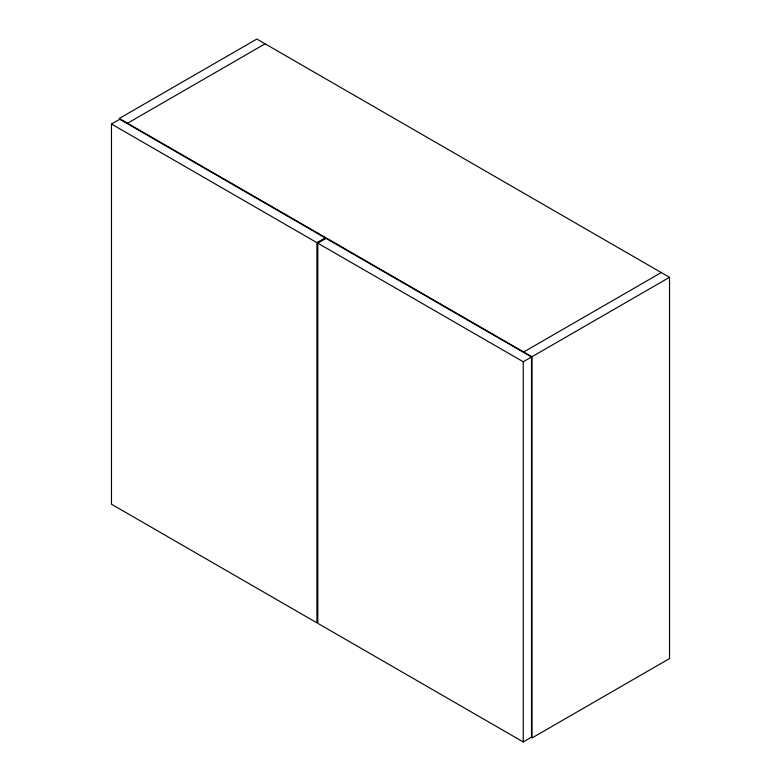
<?xml version="1.0" encoding="UTF-8"?>
<svg xmlns="http://www.w3.org/2000/svg" width="781" height="781" viewBox="0 0 781 781"><rect width="100%" height="100%" fill="white"/><g stroke="black" fill="none" stroke-linecap="round" stroke-linejoin="round"><path stroke-width="1.17" d="M111.468 124.033L119.727 119.268L325.16 237.873L316.901 242.637L111.468 124.033L111.468 504.214L316.901 622.818L316.901 242.637M127.518 123.242L265.081 43.814M317.818 243.164L326.077 238.4L531.51 357.005L531.51 737.186L523.25 741.95L317.818 623.345L317.818 243.164L523.25 361.769L531.51 357.005M523.709 351.977L661.273 272.549M531.968 356.741L669.532 277.323L669.532 658.559L531.968 737.977L531.968 356.741L119.268 118.478L256.832 39.05L669.532 277.323M523.25 361.769L523.25 741.95"/></g></svg>
